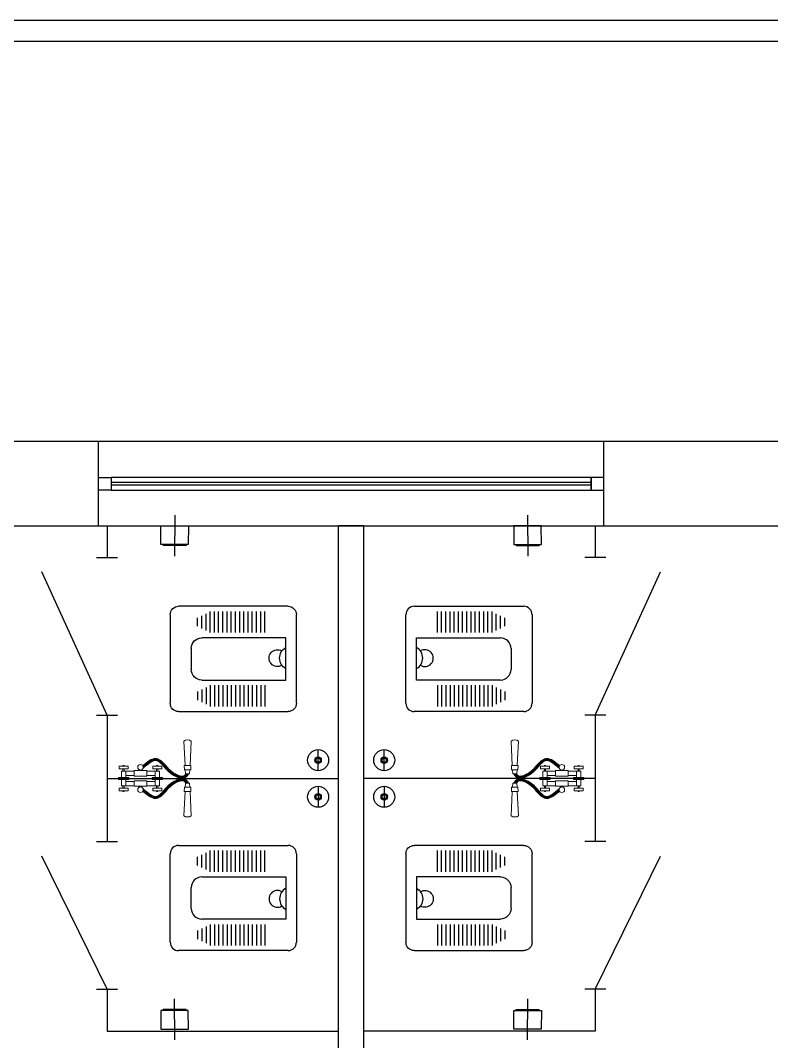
# Model space of a CAD drawing. Header units: inches. Extents: x 2870606 to 3671143, y -733551 to -473558.
# Drawn here: x 2918324 to 2921894, y -667953 to -663104 of the extents above; entities that cross this region are included whole.
import ezdxf

# ---------------------------------------------------------------- set-up
doc = ezdxf.new("R2010")
doc.units = ezdxf.units.IN
doc.header["$MEASUREMENT"] = 0
doc.layers.add('_0', color=7, linetype='Continuous', lineweight=25)
doc.layers.add('A_Windows', color=160, linetype='Continuous')
doc.linetypes.add('FENCELINE1', pattern='A,0.25,-0.1,[133,ltypeshp.shx,S=0.1,R=0,X=-0.1,Y=0],-0.1,1', length=1.45)

# ---------------------------------------------------------------- blocks, each defined once
blk = doc.blocks.new('*U56')
at = {"color": 7, "lineweight": 30}
for points in [[(0, 60), (60, 60), (60, 0), (0, 0)], [(2400, 60), (2340, 60), (2340, 0), (2400, 0)]]:
    blk.add_lwpolyline(points, close=True, dxfattribs=at)
at = {"color": 4, "lineweight": 25}
for points in [[(60, 60), (2340, 60), (2340, 0), (60, 0)], [(60, 35), (2340, 35), (2340, 25), (60, 25)]]:
    blk.add_lwpolyline(points, close=True, dxfattribs=at)
blk = doc.blocks.new('hdyhd')
for p, q in [((732050.4, 105598.5), (732470.4, 105598.5)), ((732010.4, 105038.5), (732010.4, 105558.5)), ((732160.4, 105548.5), (732360.4, 105548.5)), ((732160.4, 105148.5), (732160.4, 105548.5)), ((732360.4, 105548.5), (732360.4, 105148.5)), ((732510.4, 105558.5), (732510.4, 105038.5)), ((732135.4, 105448.7), (732035.4, 105448.7)), ((732135.4, 105428.7), (732035.4, 105428.7)), ((732385.4, 105448.7), (732485.4, 105448.7)), ((732385.4, 105428.7), (732485.4, 105428.7)), ((732135.4, 105408.7), (732035.4, 105408.7)), ((732135.4, 105388.7), (732035.4, 105388.7)), ((732385.4, 105408.7), (732485.4, 105408.7)), ((732385.4, 105388.7), (732485.4, 105388.7)), ((732135.4, 105368.7), (732035.4, 105368.7)), ((732135.4, 105348.7), (732035.4, 105348.7)), ((732385.4, 105368.7), (732485.4, 105368.7)), ((732385.4, 105348.7), (732485.4, 105348.7)), ((732135.4, 105328.7), (732035.4, 105328.7)), ((732135.4, 105308.7), (732035.4, 105308.7)), ((732135.4, 105288.7), (732035.4, 105288.7)), ((732385.4, 105328.7), (732485.4, 105328.7)), ((732385.4, 105308.7), (732485.4, 105308.7)), ((732385.4, 105288.7), (732485.4, 105288.7)), ((732135.4, 105268.7), (732035.4, 105268.7)), ((732135.4, 105248.7), (732035.4, 105248.7)), ((732385.4, 105268.7), (732485.4, 105268.7)), ((732385.4, 105248.7), (732485.4, 105248.7)), ((732135.4, 105228.7), (732035.4, 105228.7)), ((732135.4, 105208.7), (732035.4, 105208.7)), ((732135.4, 105188.7), (732035.4, 105188.7)), ((732385.4, 105228.7), (732485.4, 105228.7)), ((732385.4, 105208.7), (732485.4, 105208.7)), ((732385.4, 105188.7), (732485.4, 105188.7)), ((732125.4, 105168.7), (732045.4, 105168.7)), ((732115.4, 105148.7), (732055.4, 105148.7)), ((732395.4, 105168.7), (732475.4, 105168.7)), ((732405.4, 105148.7), (732465.4, 105148.7)), ((732105.4, 105128.7), (732065.4, 105128.7)), ((732310.4, 105098.5), (732210.4, 105098.5)), ((732415.4, 105128.7), (732455.4, 105128.7)), ((732470.4, 104998.5), (732050.4, 104998.5))]:
    blk.add_line(p, q)
for centre, radius, start, end in [((732050.4, 105558.5), 40, 90, 180), ((732470.4, 105558.5), 40, 0, 90), ((732264.4, 105575.1), 56.7, 208.0725, 331.9275), ((732264.4, 105508.5), 40, 147.9101, 32.09), ((732210.4, 105148.5), 50, 180, 270), ((732310.4, 105148.5), 50, 270, 0), ((732050.4, 105038.5), 40, 180, 270), ((732470.4, 105038.5), 40, 270, 360)]:
    blk.add_arc(centre, radius, start, end)
blk = doc.blocks.new('dfgfdgf')
for p, q in [((3365775.57, -511433.49), (3351175.57, -511433.49)), ((3364675.57, -513433.49), (3362275.57, -513433.49)), ((3362275.57, -513833.49), (3364675.57, -513833.49)), ((3362315.57, -514733.49, 10.18), (3362006.1, -514052.51, 10.18)), ((3364635.57, -514733.49, 10.18), (3364945.04, -514052.51, 10.18)), ((3362315.57, -516033.49, 10.18), (3362006.1, -515402.51, 10.18)), ((3364635.57, -516033.49, 10.18), (3364945.04, -515402.51, 10.18))]:
    blk.add_line(p, q)
at = {"linetype": 'FENCELINE1', "ltscale": 200}
blk.add_line((3365775.57, -511533.49), (3351175.57, -511533.49), dxfattribs=at)
at = {"lineweight": 30}
for p, q in [((3362275.57, -513433.49), (3359675.57, -513433.49)), ((3362275.57, -513833.49), (3362275.57, -513433.49)), ((3365775.57, -513433.49), (3364675.57, -513433.49)), ((3364675.57, -513833.49), (3364675.57, -513433.49)), ((3359675.57, -513833.49), (3362275.57, -513833.49)), ((3362315.57, -513833.49, 10.18), (3362315.57, -513983.49, 10.18)), ((3363415.57, -518033.49, -17.1), (3363415.57, -513833.49, 10.18)), ((3363535.57, -513833.49), (3363415.57, -513833.56, 10.18)), ((3363535.57, -518033.49, -17.1), (3363535.57, -513833.49, 10.18)), ((3364635.57, -513833.49, 10.18), (3364635.57, -513983.49, 10.18)), ((3364675.57, -513833.49), (3365775.57, -513833.49)), ((3362265.57, -513983.49, 10.18), (3362365.57, -513983.49, 10.18)), ((3364685.57, -513983.49, 10.18), (3364585.57, -513983.49, 10.18)), ((3362265.57, -514733.49, 10.18), (3362365.57, -514733.49, 10.18)), ((3362315.57, -514733.49, 10.18), (3362315.57, -515333.49, 10.18)), ((3364685.57, -514733.49, 10.18), (3364585.57, -514733.49, 10.18)), ((3364635.57, -514733.49, 10.18), (3364635.57, -515033.49, 10.18)), ((3362315.57, -515033.49, 10.18), (3363415.57, -515033.49, 10.18)), ((3364635.57, -515033.49, 10.18), (3363535.57, -515033.49, 10.18)), ((3364635.57, -515033.49, 10.18), (3364635.57, -515333.49, 10.18)), ((3362265.57, -515333.49, 10.18), (3362365.57, -515333.49, 10.18)), ((3364685.57, -515333.49, 10.18), (3364585.57, -515333.49, 10.18)), ((3362265.57, -516033.49, 10.18), (3362365.57, -516033.49, 10.18)), ((3362315.57, -516033.49, 10.18), (3362315.57, -516233.49, 10.18)), ((3364685.57, -516033.49, 10.18), (3364585.57, -516033.49, 10.18)), ((3364635.57, -516033.49, 10.18), (3364635.57, -516233.49, 10.18)), ((3362315.57, -516233.49, 10.18), (3363415.57, -516233.49, 10.18)), ((3364635.57, -516233.49, 10.18), (3363535.57, -516233.49, 10.18))]:
    blk.add_line(p, q, dxfattribs=at)
at = {"color": 153, "linetype": 'ByBlock', "lineweight": 5}
for p, q in [((3362680.2, -514855.5, 10.18), (3362686.09, -514971.63, 10.18)), ((3362715.84, -514855.5, 10.18), (3362709.95, -514971.63, 10.18)), ((3364235.31, -514855.5, 10.18), (3364241.2, -514971.63, 10.18)), ((3364270.94, -514855.5, 10.18), (3364265.05, -514971.63, 10.18)), ((3362485.91, -514974.13, 10.18), (3362547.44, -514938.61, 10.18)), ((3362486.82, -514976.36, 10.18), (3362551.27, -514939.15, 10.18)), ((3362490.15, -514968.93, 10.18), (3362542.78, -514938.55, 10.18)), ((3362499.62, -514960.72, 10.18), (3362536.18, -514939.61, 10.18)), ((3362507.83, -514954.21, 10.18), (3362513.02, -514963.2, 10.18)), ((3362515.7, -514948.78, 10.18), (3362520.85, -514957.71, 10.18)), ((3362524, -514944.12, 10.18), (3362529.1, -514952.96, 10.18)), ((3362532.93, -514940.53, 10.18), (3362538.08, -514949.45, 10.18)), ((3362538.26, -514949.41, 10.18), (3362554.62, -514939.96, 10.18)), ((3362542.78, -514938.55, 10.18), (3362548.5, -514948.46, 10.18)), ((3362544.85, -514948.35, 10.18), (3362557.63, -514940.97, 10.18)), ((3362549.27, -514948.55, 10.18), (3362560.4, -514942.12, 10.18)), ((3362552.73, -514949.3, 10.18), (3362562.98, -514943.38, 10.18)), ((3362554.6, -514939.96, 10.18), (3362563.04, -514954.58, 10.18)), ((3362555.67, -514950.35, 10.18), (3362565.41, -514944.73, 10.18)), ((3362558.28, -514951.6, 10.18), (3362567.7, -514946.16, 10.18)), ((3362560.66, -514952.97, 10.18), (3362569.89, -514947.64, 10.18)), ((3362562.86, -514954.45, 10.18), (3362571.98, -514949.19, 10.18)), ((3362564.93, -514956.01, 10.18), (3362573.98, -514950.78, 10.18)), ((3362566.9, -514957.62, 10.18), (3362575.91, -514952.42, 10.18)), ((3362568.79, -514959.28, 10.18), (3362577.77, -514954.09, 10.18)), ((3362570.13, -514947.82, 10.18), (3362589.97, -514982.18, 10.18)), ((3362570.61, -514960.98, 10.18), (3362579.57, -514955.8, 10.18)), ((3364381.01, -514947.82, 10.18), (3364361.17, -514982.18, 10.18)), ((3364380.54, -514960.98, 10.18), (3364371.57, -514955.8, 10.18)), ((3364382.36, -514959.28, 10.18), (3364373.37, -514954.09, 10.18)), ((3364384.25, -514957.62, 10.18), (3364375.23, -514952.42, 10.18)), ((3364386.22, -514956.01, 10.18), (3364377.16, -514950.78, 10.18)), ((3364388.29, -514954.45, 10.18), (3364379.17, -514949.19, 10.18)), ((3364390.49, -514952.97, 10.18), (3364381.26, -514947.64, 10.18)), ((3364392.86, -514951.6, 10.18), (3364383.44, -514946.16, 10.18)), ((3364395.47, -514950.35, 10.18), (3364385.74, -514944.73, 10.18)), ((3364396.55, -514939.96, 10.18), (3364388.11, -514954.58, 10.18)), ((3364398.41, -514949.3, 10.18), (3364388.16, -514943.38, 10.18)), ((3364401.88, -514948.55, 10.18), (3364390.74, -514942.12, 10.18)), ((3364406.3, -514948.35, 10.18), (3364393.51, -514940.97, 10.18)), ((3364412.89, -514949.41, 10.18), (3364396.53, -514939.96, 10.18)), ((3364464.33, -514976.36, 10.18), (3364399.87, -514939.15, 10.18)), ((3364408.36, -514938.55, 10.18), (3364402.64, -514948.46, 10.18)), ((3364465.23, -514974.13, 10.18), (3364403.71, -514938.61, 10.18)), ((3364461, -514968.93, 10.18), (3364408.37, -514938.55, 10.18)), ((3364418.22, -514940.53, 10.18), (3364413.06, -514949.45, 10.18)), ((3364451.53, -514960.72, 10.18), (3364414.97, -514939.61, 10.18)), ((3364427.14, -514944.12, 10.18), (3364422.04, -514952.96, 10.18)), ((3364435.45, -514948.78, 10.18), (3364430.3, -514957.71, 10.18)), ((3364443.31, -514954.21, 10.18), (3364438.12, -514963.2, 10.18)), ((3362372.29, -514988.3, 10.18), (3362372.29, -514974.3, 10.18)), ((3362416.29, -514974.3, 10.18), (3362372.29, -514974.3, 10.18)), ((3362416.29, -514988.3, 10.18), (3362372.29, -514988.3, 10.18)), ((3362384.29, -515028.49, 10.18), (3362384.29, -514998.49, 10.18)), ((3362404.29, -514998.49, 10.18), (3362384.29, -514998.49, 10.18)), ((3362391.29, -514974.3, 10.18), (3362391.29, -514971.35, 10.18)), ((3362391.29, -514971.35, 10.18), (3362397.29, -514971.35, 10.18)), ((3362391.29, -514998.49, 10.18), (3362391.29, -514988.3, 10.18)), ((3362397.29, -514974.3, 10.18), (3362397.29, -514971.35, 10.18)), ((3362397.29, -514998.49, 10.18), (3362397.29, -514988.3, 10.18)), ((3362404.29, -515028.49, 10.18), (3362404.29, -514998.49, 10.18)), ((3362404.29, -514999.28, 10.18), (3362444.29, -514999.28, 10.18)), ((3362416.29, -514988.3, 10.18), (3362416.29, -514974.3, 10.18)), ((3362444.29, -515022.5, 10.18), (3362444.29, -514996.28, 10.18)), ((3362444.29, -514996.28, 10.18), (3362504.29, -514996.28, 10.18)), ((3362467.29, -514996.28, 10.18), (3362467.29, -514991.2, 10.18)), ((3362481.29, -514996.28, 10.18), (3362481.29, -514991.2, 10.18)), ((3362485.66, -514972.97, 10.18), (3362490.79, -514981.84, 10.18)), ((3362486.54, -514984.77, 10.18), (3362489.3, -514983.17, 10.18)), ((3362487.3, -514981.58, 10.18), (3362498.29, -514975.23, 10.18)), ((3362487.31, -514978.82, 10.18), (3362509.02, -514966.29, 10.18)), ((3362492.92, -514966.48, 10.18), (3362498.08, -514975.42, 10.18)), ((3362500.28, -514960.17, 10.18), (3362505.46, -514969.16, 10.18)), ((3362504.29, -515022.5, 10.18), (3362504.29, -514996.28, 10.18)), ((3362504.29, -514999.28, 10.18), (3362544.29, -514999.28, 10.18)), ((3362532.29, -514988.3, 10.18), (3362532.29, -514974.3, 10.18)), ((3362532.29, -514974.3, 10.18), (3362576.29, -514974.3, 10.18)), ((3362532.29, -514988.3, 10.18), (3362576.29, -514988.3, 10.18)), ((3362544.29, -515028.49, 10.18), (3362544.29, -514998.49, 10.18)), ((3362544.29, -514998.49, 10.18), (3362564.29, -514998.49, 10.18)), ((3362551.29, -514974.3, 10.18), (3362551.29, -514971.35, 10.18)), ((3362557.29, -514971.35, 10.18), (3362551.29, -514971.35, 10.18)), ((3362551.29, -514998.49, 10.18), (3362551.29, -514988.3, 10.18)), ((3362557.29, -514974.3, 10.18), (3362557.29, -514971.35, 10.18)), ((3362557.29, -514998.49, 10.18), (3362557.29, -514988.3, 10.18)), ((3362564.29, -515028.49, 10.18), (3362564.29, -514998.49, 10.18)), ((3362572.37, -514962.71, 10.18), (3362581.32, -514957.54, 10.18)), ((3362574.1, -514964.46, 10.18), (3362583.01, -514959.32, 10.18)), ((3362575.79, -514966.23, 10.18), (3362584.67, -514961.1, 10.18)), ((3362576.29, -514988.3, 10.18), (3362576.29, -514974.3, 10.18)), ((3362577.45, -514968.03, 10.18), (3362586.32, -514962.9, 10.18)), ((3362579.09, -514969.83, 10.18), (3362587.95, -514964.71, 10.18)), ((3362580.71, -514971.64, 10.18), (3362589.57, -514966.53, 10.18)), ((3362582.32, -514973.46, 10.18), (3362591.18, -514968.34, 10.18)), ((3362583.93, -514975.28, 10.18), (3362592.79, -514970.17, 10.18)), ((3362585.52, -514977.11, 10.18), (3362594.39, -514971.99, 10.18)), ((3362587.12, -514978.94, 10.18), (3362596, -514973.81, 10.18)), ((3362588.72, -514980.76, 10.18), (3362597.61, -514975.63, 10.18)), ((3362590.33, -514982.59, 10.18), (3362599.22, -514977.45, 10.18)), ((3362591.94, -514984.4, 10.18), (3362600.85, -514979.26, 10.18)), ((3362593.57, -514986.21, 10.18), (3362602.49, -514981.07, 10.18)), ((3362595.21, -514988.02, 10.18), (3362604.14, -514982.86, 10.18)), ((3362596.41, -514974.28, 10.18), (3362615.54, -515007.42, 10.18)), ((3362596.86, -514989.81, 10.18), (3362605.81, -514984.65, 10.18)), ((3362598.54, -514991.59, 10.18), (3362607.5, -514986.42, 10.18)), ((3362600.24, -514993.36, 10.18), (3362609.22, -514988.18, 10.18)), ((3362601.96, -514995.12, 10.18), (3362610.97, -514989.92, 10.18)), ((3362603.7, -514996.86, 10.18), (3362612.74, -514991.64, 10.18)), ((3362605.48, -514998.58, 10.18), (3362614.55, -514993.35, 10.18)), ((3362607.29, -515000.29, 10.18), (3362616.4, -514995.03, 10.18)), ((3362609.14, -515001.97, 10.18), (3362618.28, -514996.69, 10.18)), ((3362611.02, -515003.64, 10.18), (3362620.22, -514998.33, 10.18)), ((3362612.94, -515005.28, 10.18), (3362622.19, -514999.93, 10.18)), ((3362614.9, -515006.9, 10.18), (3362624.22, -515001.51, 10.18)), ((3362616.89, -515008.49, 10.18), (3362626.29, -515003.07, 10.18)), ((3362618.93, -515010.07, 10.18), (3362628.41, -515004.59, 10.18)), ((3362622.24, -514999.97, 10.18), (3362633.81, -515020.01, 10.18)), ((3362682.09, -514971.63, 10.18), (3362683.1, -514991.63, 10.18)), ((3362682.09, -514971.63, 10.18), (3362713.95, -514971.63, 10.18)), ((3362683.1, -514991.63, 10.18), (3362712.94, -514991.63, 10.18)), ((3362687.11, -514991.63, 10.18), (3362688.12, -515011.63, 10.18)), ((3362708.94, -514991.63, 10.18), (3362707.92, -515011.63, 10.18)), ((3362713.95, -514971.63, 10.18), (3362712.94, -514991.63, 10.18)), ((3364237.19, -514971.63, 10.18), (3364238.2, -514991.63, 10.18)), ((3364269.06, -514971.63, 10.18), (3364237.19, -514971.63, 10.18)), ((3364268.04, -514991.63, 10.18), (3364238.2, -514991.63, 10.18)), ((3364242.21, -514991.63, 10.18), (3364243.22, -515011.63, 10.18)), ((3364264.04, -514991.63, 10.18), (3364263.03, -515011.63, 10.18)), ((3364269.06, -514971.63, 10.18), (3364268.04, -514991.63, 10.18)), ((3364328.91, -514999.97, 10.18), (3364317.33, -515020.01, 10.18)), ((3364332.22, -515010.07, 10.18), (3364322.73, -515004.59, 10.18)), ((3364334.25, -515008.49, 10.18), (3364324.85, -515003.07, 10.18)), ((3364336.25, -515006.9, 10.18), (3364326.92, -515001.51, 10.18)), ((3364338.21, -515005.28, 10.18), (3364328.95, -514999.93, 10.18)), ((3364340.13, -515003.64, 10.18), (3364330.93, -514998.33, 10.18)), ((3364342.01, -515001.97, 10.18), (3364332.86, -514996.69, 10.18)), ((3364343.85, -515000.29, 10.18), (3364334.75, -514995.03, 10.18)), ((3364354.74, -514974.28, 10.18), (3364335.6, -515007.42, 10.18)), ((3364345.66, -514998.58, 10.18), (3364336.59, -514993.35, 10.18)), ((3364347.44, -514996.86, 10.18), (3364338.4, -514991.64, 10.18)), ((3364349.19, -514995.12, 10.18), (3364340.18, -514989.92, 10.18)), ((3364350.91, -514993.36, 10.18), (3364341.92, -514988.18, 10.18)), ((3364352.6, -514991.59, 10.18), (3364343.64, -514986.42, 10.18)), ((3364354.28, -514989.81, 10.18), (3364345.33, -514984.65, 10.18)), ((3364355.94, -514988.02, 10.18), (3364347, -514982.86, 10.18)), ((3364357.58, -514986.21, 10.18), (3364348.66, -514981.07, 10.18)), ((3364359.2, -514984.4, 10.18), (3364350.3, -514979.26, 10.18)), ((3364360.82, -514982.59, 10.18), (3364351.92, -514977.45, 10.18)), ((3364362.42, -514980.76, 10.18), (3364353.54, -514975.63, 10.18)), ((3364364.02, -514978.94, 10.18), (3364355.15, -514973.81, 10.18)), ((3364365.62, -514977.11, 10.18), (3364356.75, -514971.99, 10.18)), ((3364367.22, -514975.28, 10.18), (3364358.36, -514970.17, 10.18)), ((3364368.82, -514973.46, 10.18), (3364359.96, -514968.34, 10.18)), ((3364370.43, -514971.64, 10.18), (3364361.57, -514966.53, 10.18)), ((3364372.06, -514969.83, 10.18), (3364363.19, -514964.71, 10.18)), ((3364373.7, -514968.03, 10.18), (3364364.82, -514962.9, 10.18)), ((3364375.36, -514966.23, 10.18), (3364366.47, -514961.1, 10.18)), ((3364377.05, -514964.46, 10.18), (3364368.14, -514959.32, 10.18)), ((3364378.77, -514962.71, 10.18), (3364369.83, -514957.54, 10.18)), ((3364374.85, -514988.3, 10.18), (3364374.85, -514974.3, 10.18)), ((3364418.85, -514974.3, 10.18), (3364374.85, -514974.3, 10.18)), ((3364418.85, -514988.3, 10.18), (3364374.85, -514988.3, 10.18)), ((3364386.85, -515028.49, 10.18), (3364386.85, -514998.49, 10.18)), ((3364406.85, -514998.49, 10.18), (3364386.85, -514998.49, 10.18)), ((3364393.85, -514974.3, 10.18), (3364393.85, -514971.35, 10.18)), ((3364393.85, -514971.35, 10.18), (3364399.85, -514971.35, 10.18)), ((3364393.85, -514998.49, 10.18), (3364393.85, -514988.3, 10.18)), ((3364399.85, -514974.3, 10.18), (3364399.85, -514971.35, 10.18)), ((3364399.85, -514998.49, 10.18), (3364399.85, -514988.3, 10.18)), ((3364406.85, -515028.49, 10.18), (3364406.85, -514998.49, 10.18)), ((3364446.85, -514999.28, 10.18), (3364406.85, -514999.28, 10.18)), ((3364418.85, -514988.3, 10.18), (3364418.85, -514974.3, 10.18)), ((3364463.83, -514978.82, 10.18), (3364442.12, -514966.29, 10.18)), ((3364450.87, -514960.17, 10.18), (3364445.68, -514969.16, 10.18)), ((3364446.85, -515022.5, 10.18), (3364446.85, -514996.28, 10.18)), ((3364506.85, -514996.28, 10.18), (3364446.85, -514996.28, 10.18)), ((3364463.84, -514981.58, 10.18), (3364452.85, -514975.23, 10.18)), ((3364458.23, -514966.48, 10.18), (3364453.07, -514975.42, 10.18)), ((3364465.48, -514972.97, 10.18), (3364460.35, -514981.84, 10.18)), ((3364464.61, -514984.77, 10.18), (3364461.84, -514983.17, 10.18)), ((3364469.85, -514996.28, 10.18), (3364469.85, -514991.2, 10.18)), ((3364483.85, -514996.28, 10.18), (3364483.85, -514991.2, 10.18)), ((3364506.85, -515022.5, 10.18), (3364506.85, -514996.28, 10.18)), ((3364546.85, -514999.28, 10.18), (3364506.85, -514999.28, 10.18)), ((3364534.85, -514988.3, 10.18), (3364534.85, -514974.3, 10.18)), ((3364534.85, -514974.3, 10.18), (3364578.85, -514974.3, 10.18)), ((3364534.85, -514988.3, 10.18), (3364578.85, -514988.3, 10.18)), ((3364546.85, -515028.49, 10.18), (3364546.85, -514998.49, 10.18)), ((3364546.85, -514998.49, 10.18), (3364566.85, -514998.49, 10.18)), ((3364553.85, -514974.3, 10.18), (3364553.85, -514971.35, 10.18)), ((3364559.85, -514971.35, 10.18), (3364553.85, -514971.35, 10.18)), ((3364553.85, -514998.49, 10.18), (3364553.85, -514988.3, 10.18)), ((3364559.85, -514974.3, 10.18), (3364559.85, -514971.35, 10.18)), ((3364559.85, -514998.49, 10.18), (3364559.85, -514988.3, 10.18)), ((3364566.85, -515028.49, 10.18), (3364566.85, -514998.49, 10.18)), ((3364578.85, -514988.3, 10.18), (3364578.85, -514974.3, 10.18)), ((3362369.29, -515033.49, 10.18), (3362369.29, -515028.49, 10.18)), ((3362419.29, -515028.49, 10.18), (3362369.29, -515028.49, 10.18)), ((3362369.29, -515033.49, 10.18), (3362419.29, -515033.49, 10.18)), ((3362369.29, -515033.49, 10.18), (3362369.29, -515038.49, 10.18)), ((3362369.29, -515033.49, 10.18), (3362419.29, -515033.49, 10.18)), ((3362419.29, -515038.49, 10.18), (3362369.29, -515038.49, 10.18)), ((3362384.29, -515038.49, 10.18), (3362384.29, -515068.49, 10.18)), ((3362404.29, -515019.5, 10.18), (3362444.29, -515019.5, 10.18)), ((3362404.29, -515038.49, 10.18), (3362404.29, -515068.49, 10.18)), ((3362404.29, -515047.49, 10.18), (3362444.29, -515047.49, 10.18)), ((3362419.29, -515033.49, 10.18), (3362419.29, -515028.49, 10.18)), ((3362419.29, -515033.49, 10.18), (3362419.29, -515038.49, 10.18)), ((3362444.29, -515022.5, 10.18), (3362504.29, -515022.5, 10.18)), ((3362444.29, -515044.49, 10.18), (3362444.29, -515070.7, 10.18)), ((3362444.29, -515044.49, 10.18), (3362504.29, -515044.49, 10.18)), ((3362504.29, -515019.5, 10.18), (3362544.29, -515019.5, 10.18)), ((3362504.29, -515044.49, 10.18), (3362504.29, -515070.7, 10.18)), ((3362504.29, -515047.49, 10.18), (3362544.29, -515047.49, 10.18)), ((3362529.29, -515033.49, 10.18), (3362529.29, -515028.49, 10.18)), ((3362529.29, -515028.49, 10.18), (3362579.29, -515028.49, 10.18)), ((3362529.29, -515033.49, 10.18), (3362579.29, -515033.49, 10.18)), ((3362529.29, -515033.49, 10.18), (3362529.29, -515038.49, 10.18)), ((3362529.29, -515033.49, 10.18), (3362579.29, -515033.49, 10.18)), ((3362529.29, -515038.49, 10.18), (3362579.29, -515038.49, 10.18)), ((3362544.29, -515038.49, 10.18), (3362544.29, -515068.49, 10.18)), ((3362564.29, -515038.49, 10.18), (3362564.29, -515068.49, 10.18)), ((3362579.29, -515033.49, 10.18), (3362579.29, -515028.49, 10.18)), ((3362579.29, -515033.49, 10.18), (3362579.29, -515038.49, 10.18)), ((3362621, -515011.62, 10.18), (3362630.59, -515006.09, 10.18)), ((3362622.24, -515067.02, 10.18), (3362633.81, -515046.97, 10.18)), ((3362623.12, -515013.15, 10.18), (3362632.81, -515007.55, 10.18)), ((3362623.12, -515053.84, 10.18), (3362632.81, -515059.43, 10.18)), ((3362625.28, -515014.65, 10.18), (3362635.08, -515008.99, 10.18)), ((3362625.28, -515052.34, 10.18), (3362635.08, -515058, 10.18)), ((3362627.49, -515016.12, 10.18), (3362637.41, -515010.39, 10.18)), ((3362627.49, -515050.86, 10.18), (3362637.41, -515056.59, 10.18)), ((3362629.75, -515017.57, 10.18), (3362639.81, -515011.76, 10.18)), ((3362629.75, -515049.42, 10.18), (3362639.81, -515055.22, 10.18)), ((3362632.06, -515018.98, 10.18), (3362642.26, -515013.09, 10.18)), ((3362632.06, -515048, 10.18), (3362642.26, -515053.89, 10.18)), ((3362634.43, -515020.37, 10.18), (3362644.79, -515014.39, 10.18)), ((3362634.43, -515046.62, 10.18), (3362644.79, -515052.6, 10.18)), ((3362636.85, -515021.72, 10.18), (3362647.39, -515015.63, 10.18)), ((3362636.85, -515045.27, 10.18), (3362647.39, -515051.35, 10.18)), ((3362639.35, -515023.03, 10.18), (3362650.08, -515016.83, 10.18)), ((3362639.35, -515043.96, 10.18), (3362650.08, -515050.16, 10.18)), ((3362640.16, -515011.96, 10.18), (3362649.08, -515027.41, 10.18)), ((3362640.16, -515055.03, 10.18), (3362649.08, -515039.58, 10.18)), ((3362641.91, -515024.3, 10.18), (3362652.87, -515017.97, 10.18)), ((3362641.91, -515042.69, 10.18), (3362652.87, -515049.02, 10.18)), ((3362644.55, -515025.52, 10.18), (3362655.78, -515019.04, 10.18)), ((3362644.55, -515041.47, 10.18), (3362655.78, -515047.95, 10.18)), ((3362647.29, -515026.69, 10.18), (3362658.84, -515020.02, 10.18)), ((3362647.29, -515040.3, 10.18), (3362658.84, -515046.96, 10.18)), ((3362650.12, -515027.8, 10.18), (3362662.08, -515020.9, 10.18)), ((3362650.12, -515039.18, 10.18), (3362662.08, -515046.09, 10.18)), ((3362653.08, -515028.84, 10.18), (3362665.59, -515021.62, 10.18)), ((3362653.08, -515038.14, 10.18), (3362665.59, -515045.36, 10.18)), ((3362655.11, -515018.8, 10.18), (3362662.3, -515031.26, 10.18)), ((3362655.11, -515048.19, 10.18), (3362662.3, -515035.73, 10.18)), ((3362656.18, -515029.8, 10.18), (3362669.51, -515022.11, 10.18)), ((3362656.18, -515037.18, 10.18), (3362669.51, -515044.88, 10.18)), ((3362659.46, -515030.66, 10.18), (3362674.26, -515022.12, 10.18)), ((3362659.46, -515036.33, 10.18), (3362674.26, -515044.87, 10.18)), ((3362662.97, -515031.38, 10.18), (3362697.19, -515011.63, 10.18)), ((3362662.97, -515035.6, 10.18), (3362697.19, -515055.36, 10.18)), ((3362666.8, -515031.92, 10.18), (3362701.95, -515011.63, 10.18)), ((3362666.8, -515035.06, 10.18), (3362701.95, -515055.36, 10.18)), ((3362667.93, -515021.96, 10.18), (3362673.82, -515032.16, 10.18)), ((3362667.93, -515045.03, 10.18), (3362673.82, -515034.83, 10.18)), ((3362671.09, -515032.19, 10.18), (3362702.18, -515014.25, 10.18)), ((3362671.09, -515034.79, 10.18), (3362702.18, -515052.74, 10.18)), ((3362676.24, -515031.97, 10.18), (3362698.72, -515018.99, 10.18)), ((3362676.24, -515035.02, 10.18), (3362698.72, -515047.99, 10.18)), ((3362678.62, -515021.43, 10.18), (3362683.75, -515030.31, 10.18)), ((3362678.62, -515045.56, 10.18), (3362683.75, -515036.67, 10.18)), ((3362684.06, -515030.21, 10.18), (3362693.15, -515024.96, 10.18)), ((3362684.06, -515036.78, 10.18), (3362693.15, -515042.03, 10.18)), ((3362686.94, -515016.78, 10.18), (3362692.14, -515025.78, 10.18)), ((3362686.94, -515050.2, 10.18), (3362692.14, -515041.2, 10.18)), ((3362688.12, -515011.63, 10.18), (3362707.92, -515011.63, 10.18)), ((3362690.94, -515012.48, 10.18), (3362692.42, -515011.63, 10.18)), ((3362694.96, -515011.63, 10.18), (3362699, -515018.63, 10.18)), ((3362694.96, -515055.36, 10.18), (3362699, -515048.36, 10.18)), ((3364263.03, -515011.63, 10.18), (3364243.22, -515011.63, 10.18)), ((3364280.05, -515032.19, 10.18), (3364248.97, -515014.25, 10.18)), ((3364280.05, -515034.79, 10.18), (3364248.97, -515052.74, 10.18)), ((3364284.35, -515031.92, 10.18), (3364249.19, -515011.63, 10.18)), ((3364284.35, -515035.06, 10.18), (3364249.19, -515055.36, 10.18)), ((3364256.18, -515011.63, 10.18), (3364252.14, -515018.63, 10.18)), ((3364256.18, -515055.36, 10.18), (3364252.14, -515048.36, 10.18)), ((3364274.9, -515031.97, 10.18), (3364252.43, -515018.99, 10.18)), ((3364274.9, -515035.02, 10.18), (3364252.43, -515047.99, 10.18)), ((3364288.17, -515031.38, 10.18), (3364253.96, -515011.63, 10.18)), ((3364288.17, -515035.6, 10.18), (3364253.96, -515055.36, 10.18)), ((3364267.08, -515030.21, 10.18), (3364257.99, -515024.96, 10.18)), ((3364267.08, -515036.78, 10.18), (3364257.99, -515042.03, 10.18)), ((3364260.2, -515012.48, 10.18), (3364258.72, -515011.63, 10.18)), ((3364264.21, -515016.78, 10.18), (3364259.01, -515025.78, 10.18)), ((3364264.21, -515050.2, 10.18), (3364259.01, -515041.2, 10.18)), ((3364272.52, -515021.43, 10.18), (3364267.39, -515030.31, 10.18)), ((3364272.52, -515045.56, 10.18), (3364267.39, -515036.67, 10.18)), ((3364291.68, -515030.66, 10.18), (3364276.89, -515022.12, 10.18)), ((3364291.68, -515036.33, 10.18), (3364276.89, -515044.87, 10.18)), ((3364283.21, -515021.96, 10.18), (3364277.33, -515032.16, 10.18)), ((3364283.21, -515045.03, 10.18), (3364277.33, -515034.83, 10.18)), ((3364294.96, -515029.8, 10.18), (3364281.63, -515022.11, 10.18)), ((3364294.96, -515037.18, 10.18), (3364281.63, -515044.88, 10.18)), ((3364298.06, -515028.84, 10.18), (3364285.56, -515021.62, 10.18)), ((3364298.06, -515038.14, 10.18), (3364285.56, -515045.36, 10.18)), ((3364296.04, -515018.8, 10.18), (3364288.84, -515031.26, 10.18)), ((3364296.04, -515048.19, 10.18), (3364288.84, -515035.73, 10.18)), ((3364301.02, -515027.8, 10.18), (3364289.06, -515020.9, 10.18)), ((3364301.02, -515039.18, 10.18), (3364289.06, -515046.09, 10.18)), ((3364303.86, -515026.69, 10.18), (3364292.31, -515020.02, 10.18)), ((3364303.86, -515040.3, 10.18), (3364292.31, -515046.96, 10.18)), ((3364306.59, -515025.52, 10.18), (3364295.36, -515019.04, 10.18)), ((3364306.59, -515041.47, 10.18), (3364295.36, -515047.95, 10.18)), ((3364309.24, -515024.3, 10.18), (3364298.27, -515017.97, 10.18)), ((3364309.24, -515042.69, 10.18), (3364298.27, -515049.02, 10.18)), ((3364311.8, -515023.03, 10.18), (3364301.06, -515016.83, 10.18)), ((3364311.8, -515043.96, 10.18), (3364301.06, -515050.16, 10.18)), ((3364310.98, -515011.96, 10.18), (3364302.07, -515027.41, 10.18)), ((3364310.98, -515055.03, 10.18), (3364302.07, -515039.58, 10.18)), ((3364314.29, -515021.72, 10.18), (3364303.75, -515015.63, 10.18)), ((3364314.29, -515045.27, 10.18), (3364303.75, -515051.35, 10.18)), ((3364316.72, -515020.37, 10.18), (3364306.36, -515014.39, 10.18)), ((3364316.72, -515046.62, 10.18), (3364306.36, -515052.6, 10.18)), ((3364319.08, -515018.98, 10.18), (3364308.88, -515013.09, 10.18)), ((3364319.08, -515048, 10.18), (3364308.88, -515053.89, 10.18)), ((3364321.39, -515017.57, 10.18), (3364311.34, -515011.76, 10.18)), ((3364321.39, -515049.42, 10.18), (3364311.34, -515055.22, 10.18)), ((3364323.65, -515016.12, 10.18), (3364313.73, -515010.39, 10.18)), ((3364323.65, -515050.86, 10.18), (3364313.73, -515056.59, 10.18)), ((3364325.86, -515014.65, 10.18), (3364316.06, -515008.99, 10.18)), ((3364325.86, -515052.34, 10.18), (3364316.06, -515058, 10.18)), ((3364328.91, -515067.02, 10.18), (3364317.33, -515046.97, 10.18)), ((3364328.02, -515013.15, 10.18), (3364318.34, -515007.55, 10.18)), ((3364328.02, -515053.84, 10.18), (3364318.34, -515059.43, 10.18)), ((3364330.14, -515011.62, 10.18), (3364320.56, -515006.09, 10.18)), ((3364371.85, -515033.49, 10.18), (3364371.85, -515028.49, 10.18)), ((3364421.85, -515028.49, 10.18), (3364371.85, -515028.49, 10.18)), ((3364421.85, -515033.49, 10.18), (3364371.85, -515033.49, 10.18)), ((3364371.85, -515033.49, 10.18), (3364371.85, -515038.49, 10.18)), ((3364421.85, -515033.49, 10.18), (3364371.85, -515033.49, 10.18)), ((3364421.85, -515038.49, 10.18), (3364371.85, -515038.49, 10.18)), ((3364386.85, -515038.49, 10.18), (3364386.85, -515068.49, 10.18)), ((3364446.85, -515019.5, 10.18), (3364406.85, -515019.5, 10.18)), ((3364406.85, -515038.49, 10.18), (3364406.85, -515068.49, 10.18)), ((3364446.85, -515047.49, 10.18), (3364406.85, -515047.49, 10.18)), ((3364421.85, -515033.49, 10.18), (3364421.85, -515028.49, 10.18)), ((3364421.85, -515033.49, 10.18), (3364421.85, -515038.49, 10.18)), ((3364506.85, -515022.5, 10.18), (3364446.85, -515022.5, 10.18)), ((3364446.85, -515044.49, 10.18), (3364446.85, -515070.7, 10.18)), ((3364506.85, -515044.49, 10.18), (3364446.85, -515044.49, 10.18)), ((3364546.85, -515019.5, 10.18), (3364506.85, -515019.5, 10.18)), ((3364506.85, -515044.49, 10.18), (3364506.85, -515070.7, 10.18)), ((3364546.85, -515047.49, 10.18), (3364506.85, -515047.49, 10.18)), ((3364531.85, -515033.49, 10.18), (3364531.85, -515028.49, 10.18)), ((3364531.85, -515028.49, 10.18), (3364581.85, -515028.49, 10.18)), ((3364581.85, -515033.49, 10.18), (3364531.85, -515033.49, 10.18)), ((3364531.85, -515033.49, 10.18), (3364531.85, -515038.49, 10.18)), ((3364581.85, -515033.49, 10.18), (3364531.85, -515033.49, 10.18)), ((3364531.85, -515038.49, 10.18), (3364581.85, -515038.49, 10.18)), ((3364546.85, -515038.49, 10.18), (3364546.85, -515068.49, 10.18)), ((3364566.85, -515038.49, 10.18), (3364566.85, -515068.49, 10.18)), ((3364581.85, -515033.49, 10.18), (3364581.85, -515028.49, 10.18)), ((3364581.85, -515033.49, 10.18), (3364581.85, -515038.49, 10.18)), ((3362372.29, -515078.68, 10.18), (3362372.29, -515092.68, 10.18)), ((3362416.29, -515078.68, 10.18), (3362372.29, -515078.68, 10.18)), ((3362416.29, -515092.68, 10.18), (3362372.29, -515092.68, 10.18)), ((3362404.29, -515068.49, 10.18), (3362384.29, -515068.49, 10.18)), ((3362391.29, -515068.49, 10.18), (3362391.29, -515078.68, 10.18)), ((3362391.29, -515092.68, 10.18), (3362391.29, -515095.64, 10.18)), ((3362391.29, -515095.64, 10.18), (3362397.29, -515095.64, 10.18)), ((3362397.29, -515068.49, 10.18), (3362397.29, -515078.68, 10.18)), ((3362397.29, -515092.68, 10.18), (3362397.29, -515095.64, 10.18)), ((3362404.29, -515067.7, 10.18), (3362444.29, -515067.7, 10.18)), ((3362416.29, -515078.68, 10.18), (3362416.29, -515092.68, 10.18)), ((3362444.29, -515070.7, 10.18), (3362504.29, -515070.7, 10.18)), ((3362467.29, -515070.7, 10.18), (3362467.29, -515075.78, 10.18)), ((3362481.29, -515070.7, 10.18), (3362481.29, -515075.78, 10.18)), ((3362485.66, -515094.02, 10.18), (3362490.79, -515085.14, 10.18)), ((3362485.91, -515092.86, 10.18), (3362547.44, -515128.38, 10.18)), ((3362486.54, -515082.22, 10.18), (3362489.3, -515083.81, 10.18)), ((3362486.82, -515090.63, 10.18), (3362551.27, -515127.84, 10.18)), ((3362487.3, -515085.41, 10.18), (3362498.29, -515091.76, 10.18)), ((3362487.31, -515088.17, 10.18), (3362509.02, -515100.7, 10.18)), ((3362490.15, -515098.05, 10.18), (3362542.78, -515128.44, 10.18)), ((3362492.92, -515100.51, 10.18), (3362498.08, -515091.57, 10.18)), ((3362500.28, -515106.81, 10.18), (3362505.46, -515097.83, 10.18)), ((3362504.29, -515067.7, 10.18), (3362544.29, -515067.7, 10.18)), ((3362532.29, -515078.68, 10.18), (3362532.29, -515092.68, 10.18)), ((3362532.29, -515078.68, 10.18), (3362576.29, -515078.68, 10.18)), ((3362532.29, -515092.68, 10.18), (3362576.29, -515092.68, 10.18)), ((3362544.29, -515068.49, 10.18), (3362564.29, -515068.49, 10.18)), ((3362551.29, -515068.49, 10.18), (3362551.29, -515078.68, 10.18)), ((3362551.29, -515092.68, 10.18), (3362551.29, -515095.64, 10.18)), ((3362557.29, -515095.64, 10.18), (3362551.29, -515095.64, 10.18)), ((3362557.29, -515068.49, 10.18), (3362557.29, -515078.68, 10.18)), ((3362557.29, -515092.68, 10.18), (3362557.29, -515095.64, 10.18)), ((3362570.13, -515119.16, 10.18), (3362589.97, -515084.8, 10.18)), ((3362574.1, -515102.53, 10.18), (3362583.01, -515107.67, 10.18)), ((3362575.79, -515100.75, 10.18), (3362584.67, -515105.88, 10.18)), ((3362576.29, -515078.68, 10.18), (3362576.29, -515092.68, 10.18)), ((3362577.45, -515098.96, 10.18), (3362586.32, -515104.08, 10.18)), ((3362579.09, -515097.16, 10.18), (3362587.95, -515102.28, 10.18)), ((3362580.71, -515095.35, 10.18), (3362589.57, -515100.46, 10.18)), ((3362582.32, -515093.53, 10.18), (3362591.18, -515098.64, 10.18)), ((3362583.93, -515091.7, 10.18), (3362592.79, -515096.82, 10.18)), ((3362585.52, -515089.88, 10.18), (3362594.39, -515095, 10.18)), ((3362587.12, -515088.05, 10.18), (3362596, -515093.17, 10.18)), ((3362588.72, -515086.22, 10.18), (3362597.61, -515091.35, 10.18)), ((3362590.33, -515084.4, 10.18), (3362599.22, -515089.54, 10.18)), ((3362591.94, -515082.58, 10.18), (3362600.85, -515087.72, 10.18)), ((3362593.57, -515080.77, 10.18), (3362602.49, -515085.92, 10.18)), ((3362595.21, -515078.97, 10.18), (3362604.14, -515084.13, 10.18)), ((3362596.41, -515092.71, 10.18), (3362615.54, -515059.56, 10.18)), ((3362596.86, -515077.18, 10.18), (3362605.81, -515082.34, 10.18)), ((3362598.54, -515075.39, 10.18), (3362607.5, -515080.57, 10.18)), ((3362600.24, -515073.62, 10.18), (3362609.22, -515078.81, 10.18)), ((3362601.96, -515071.87, 10.18), (3362610.97, -515077.07, 10.18)), ((3362603.7, -515070.13, 10.18), (3362612.74, -515075.34, 10.18)), ((3362605.48, -515068.4, 10.18), (3362614.55, -515073.64, 10.18)), ((3362607.29, -515066.7, 10.18), (3362616.4, -515071.95, 10.18)), ((3362609.14, -515065.01, 10.18), (3362618.28, -515070.29, 10.18)), ((3362611.02, -515063.35, 10.18), (3362620.22, -515068.66, 10.18)), ((3362612.94, -515061.71, 10.18), (3362622.19, -515067.05, 10.18)), ((3362614.9, -515060.09, 10.18), (3362624.22, -515065.47, 10.18)), ((3362616.89, -515058.49, 10.18), (3362626.29, -515063.92, 10.18)), ((3362618.93, -515056.92, 10.18), (3362628.41, -515062.4, 10.18)), ((3362621, -515055.37, 10.18), (3362630.59, -515060.9, 10.18)), ((3362680.2, -515211.49, 10.18), (3362686.09, -515095.36, 10.18)), ((3362682.09, -515095.36, 10.18), (3362683.1, -515075.36, 10.18)), ((3362682.09, -515095.36, 10.18), (3362713.95, -515095.36, 10.18)), ((3362683.1, -515075.36, 10.18), (3362712.94, -515075.36, 10.18)), ((3362687.11, -515075.36, 10.18), (3362688.12, -515055.36, 10.18)), ((3362688.12, -515055.36, 10.18), (3362707.92, -515055.36, 10.18)), ((3362690.94, -515054.5, 10.18), (3362692.42, -515055.36, 10.18)), ((3362708.94, -515075.36, 10.18), (3362707.92, -515055.36, 10.18)), ((3362715.84, -515211.49, 10.18), (3362709.95, -515095.36, 10.18)), ((3362713.95, -515095.36, 10.18), (3362712.94, -515075.36, 10.18)), ((3364235.31, -515211.49, 10.18), (3364241.2, -515095.36, 10.18)), ((3364237.19, -515095.36, 10.18), (3364238.2, -515075.36, 10.18)), ((3364269.06, -515095.36, 10.18), (3364237.19, -515095.36, 10.18)), ((3364268.04, -515075.36, 10.18), (3364238.2, -515075.36, 10.18)), ((3364242.21, -515075.36, 10.18), (3364243.22, -515055.36, 10.18)), ((3364263.03, -515055.36, 10.18), (3364243.22, -515055.36, 10.18)), ((3364260.2, -515054.5, 10.18), (3364258.72, -515055.36, 10.18)), ((3364264.04, -515075.36, 10.18), (3364263.03, -515055.36, 10.18)), ((3364270.94, -515211.49, 10.18), (3364265.05, -515095.36, 10.18)), ((3364269.06, -515095.36, 10.18), (3364268.04, -515075.36, 10.18)), ((3364330.14, -515055.37, 10.18), (3364320.56, -515060.9, 10.18)), ((3364332.22, -515056.92, 10.18), (3364322.73, -515062.4, 10.18)), ((3364334.25, -515058.49, 10.18), (3364324.85, -515063.92, 10.18)), ((3364336.25, -515060.09, 10.18), (3364326.92, -515065.47, 10.18)), ((3364338.21, -515061.71, 10.18), (3364328.95, -515067.05, 10.18)), ((3364340.13, -515063.35, 10.18), (3364330.93, -515068.66, 10.18)), ((3364342.01, -515065.01, 10.18), (3364332.86, -515070.29, 10.18)), ((3364343.85, -515066.7, 10.18), (3364334.75, -515071.95, 10.18)), ((3364354.74, -515092.71, 10.18), (3364335.6, -515059.56, 10.18)), ((3364345.66, -515068.4, 10.18), (3364336.59, -515073.64, 10.18)), ((3364347.44, -515070.13, 10.18), (3364338.4, -515075.34, 10.18)), ((3364349.19, -515071.87, 10.18), (3364340.18, -515077.07, 10.18)), ((3364350.91, -515073.62, 10.18), (3364341.92, -515078.81, 10.18)), ((3364352.6, -515075.39, 10.18), (3364343.64, -515080.57, 10.18)), ((3364354.28, -515077.18, 10.18), (3364345.33, -515082.34, 10.18)), ((3364355.94, -515078.97, 10.18), (3364347, -515084.13, 10.18)), ((3364357.58, -515080.77, 10.18), (3364348.66, -515085.92, 10.18)), ((3364359.2, -515082.58, 10.18), (3364350.3, -515087.72, 10.18)), ((3364360.82, -515084.4, 10.18), (3364351.92, -515089.54, 10.18)), ((3364362.42, -515086.22, 10.18), (3364353.54, -515091.35, 10.18)), ((3364364.02, -515088.05, 10.18), (3364355.15, -515093.17, 10.18)), ((3364365.62, -515089.88, 10.18), (3364356.75, -515095, 10.18)), ((3364367.22, -515091.7, 10.18), (3364358.36, -515096.82, 10.18)), ((3364368.82, -515093.53, 10.18), (3364359.96, -515098.64, 10.18)), ((3364381.01, -515119.16, 10.18), (3364361.17, -515084.8, 10.18)), ((3364370.43, -515095.35, 10.18), (3364361.57, -515100.46, 10.18)), ((3364372.06, -515097.16, 10.18), (3364363.19, -515102.28, 10.18)), ((3364373.7, -515098.96, 10.18), (3364364.82, -515104.08, 10.18)), ((3364375.36, -515100.75, 10.18), (3364366.47, -515105.88, 10.18)), ((3364377.05, -515102.53, 10.18), (3364368.14, -515107.67, 10.18)), ((3364374.85, -515078.68, 10.18), (3364374.85, -515092.68, 10.18)), ((3364418.85, -515078.68, 10.18), (3364374.85, -515078.68, 10.18)), ((3364418.85, -515092.68, 10.18), (3364374.85, -515092.68, 10.18)), ((3364406.85, -515068.49, 10.18), (3364386.85, -515068.49, 10.18)), ((3364393.85, -515068.49, 10.18), (3364393.85, -515078.68, 10.18)), ((3364393.85, -515092.68, 10.18), (3364393.85, -515095.64, 10.18)), ((3364393.85, -515095.64, 10.18), (3364399.85, -515095.64, 10.18)), ((3364399.85, -515068.49, 10.18), (3364399.85, -515078.68, 10.18)), ((3364399.85, -515092.68, 10.18), (3364399.85, -515095.64, 10.18)), ((3364464.33, -515090.63, 10.18), (3364399.87, -515127.84, 10.18)), ((3364465.23, -515092.86, 10.18), (3364403.71, -515128.38, 10.18)), ((3364446.85, -515067.7, 10.18), (3364406.85, -515067.7, 10.18)), ((3364461, -515098.05, 10.18), (3364408.37, -515128.44, 10.18)), ((3364418.85, -515078.68, 10.18), (3364418.85, -515092.68, 10.18)), ((3364463.83, -515088.17, 10.18), (3364442.12, -515100.7, 10.18)), ((3364450.87, -515106.81, 10.18), (3364445.68, -515097.83, 10.18)), ((3364506.85, -515070.7, 10.18), (3364446.85, -515070.7, 10.18)), ((3364463.84, -515085.41, 10.18), (3364452.85, -515091.76, 10.18)), ((3364458.23, -515100.51, 10.18), (3364453.07, -515091.57, 10.18)), ((3364465.48, -515094.02, 10.18), (3364460.35, -515085.14, 10.18)), ((3364464.61, -515082.22, 10.18), (3364461.84, -515083.81, 10.18)), ((3364469.85, -515070.7, 10.18), (3364469.85, -515075.78, 10.18)), ((3364483.85, -515070.7, 10.18), (3364483.85, -515075.78, 10.18)), ((3364546.85, -515067.7, 10.18), (3364506.85, -515067.7, 10.18)), ((3364534.85, -515078.68, 10.18), (3364534.85, -515092.68, 10.18)), ((3364534.85, -515078.68, 10.18), (3364578.85, -515078.68, 10.18)), ((3364534.85, -515092.68, 10.18), (3364578.85, -515092.68, 10.18)), ((3364546.85, -515068.49, 10.18), (3364566.85, -515068.49, 10.18)), ((3364553.85, -515068.49, 10.18), (3364553.85, -515078.68, 10.18)), ((3364553.85, -515092.68, 10.18), (3364553.85, -515095.64, 10.18)), ((3364559.85, -515095.64, 10.18), (3364553.85, -515095.64, 10.18)), ((3364559.85, -515068.49, 10.18), (3364559.85, -515078.68, 10.18)), ((3364559.85, -515092.68, 10.18), (3364559.85, -515095.64, 10.18)), ((3364578.85, -515078.68, 10.18), (3364578.85, -515092.68, 10.18)), ((3362499.62, -515106.27, 10.18), (3362536.18, -515127.38, 10.18)), ((3362507.83, -515112.78, 10.18), (3362513.02, -515103.79, 10.18)), ((3362515.7, -515118.2, 10.18), (3362520.85, -515109.28, 10.18)), ((3362524, -515122.87, 10.18), (3362529.1, -515114.03, 10.18)), ((3362532.93, -515126.46, 10.18), (3362538.08, -515117.53, 10.18)), ((3362538.26, -515117.58, 10.18), (3362554.62, -515127.02, 10.18)), ((3362542.78, -515128.44, 10.18), (3362548.5, -515118.53, 10.18)), ((3362544.85, -515118.63, 10.18), (3362557.63, -515126.02, 10.18)), ((3362549.27, -515118.44, 10.18), (3362560.4, -515124.86, 10.18)), ((3362552.73, -515117.69, 10.18), (3362562.98, -515123.6, 10.18)), ((3362554.6, -515127.03, 10.18), (3362563.04, -515112.4, 10.18)), ((3362555.67, -515116.64, 10.18), (3362565.41, -515122.25, 10.18)), ((3362558.28, -515115.39, 10.18), (3362567.7, -515120.83, 10.18)), ((3362560.66, -515114.01, 10.18), (3362569.89, -515119.34, 10.18)), ((3362562.86, -515112.53, 10.18), (3362571.98, -515117.8, 10.18)), ((3362564.93, -515110.98, 10.18), (3362573.98, -515116.21, 10.18)), ((3362566.9, -515109.37, 10.18), (3362575.91, -515114.57, 10.18)), ((3362568.79, -515107.71, 10.18), (3362577.77, -515112.9, 10.18)), ((3362570.61, -515106.01, 10.18), (3362579.57, -515111.19, 10.18)), ((3362572.37, -515104.28, 10.18), (3362581.32, -515109.44, 10.18)), ((3364378.77, -515104.28, 10.18), (3364369.83, -515109.44, 10.18)), ((3364380.54, -515106.01, 10.18), (3364371.57, -515111.19, 10.18)), ((3364382.36, -515107.71, 10.18), (3364373.37, -515112.9, 10.18)), ((3364384.25, -515109.37, 10.18), (3364375.23, -515114.57, 10.18)), ((3364386.22, -515110.98, 10.18), (3364377.16, -515116.21, 10.18)), ((3364388.29, -515112.53, 10.18), (3364379.17, -515117.8, 10.18)), ((3364390.49, -515114.01, 10.18), (3364381.26, -515119.34, 10.18)), ((3364392.86, -515115.39, 10.18), (3364383.44, -515120.83, 10.18)), ((3364395.47, -515116.64, 10.18), (3364385.74, -515122.25, 10.18)), ((3364396.55, -515127.03, 10.18), (3364388.11, -515112.4, 10.18)), ((3364398.41, -515117.69, 10.18), (3364388.16, -515123.6, 10.18)), ((3364401.88, -515118.44, 10.18), (3364390.74, -515124.86, 10.18)), ((3364406.3, -515118.63, 10.18), (3364393.51, -515126.02, 10.18)), ((3364412.89, -515117.58, 10.18), (3364396.53, -515127.02, 10.18)), ((3364408.36, -515128.44, 10.18), (3364402.64, -515118.53, 10.18)), ((3364418.22, -515126.46, 10.18), (3364413.06, -515117.53, 10.18)), ((3364451.53, -515106.27, 10.18), (3364414.97, -515127.38, 10.18)), ((3364427.14, -515122.87, 10.18), (3364422.04, -515114.03, 10.18)), ((3364435.45, -515118.2, 10.18), (3364430.3, -515109.28, 10.18)), ((3364443.31, -515112.78, 10.18), (3364438.12, -515103.79, 10.18))]:
    blk.add_line(p, q, dxfattribs=at)
for centre in [(3362474.29, -514980.14, 10.18), (3364476.85, -514980.14, 10.18), (3362474.29, -515086.84, 10.18), (3364476.85, -515086.84, 10.18)]:
    blk.add_circle(centre, 13.09, dxfattribs=at)
for centre, start, end in [((3362698.02, -514885.63, 10.18), 59.39876, 120.60124), ((3364253.12, -514885.63, 10.18), 59.39876, 120.60124), ((3362698.02, -515181.36, 10.18), 239.39876, 300.60124), ((3364253.12, -515181.36, 10.18), 239.39876, 300.60124)]:
    blk.add_arc(centre, 35, start, end, dxfattribs=at)
for points in [[(3362485.39, -514973.21, 10.18), (3362502.17, -514958.06, 10.18), (3362519, -514943.17, 10.18), (3362554.67, -514935.7, 10.18), (3362570.31, -514945.96, 10.18), (3362594.16, -514971.04, 10.18), (3362605.65, -514986.23, 10.18), (3362637.26, -515012.49, 10.18), (3362658.3, -515022.39, 10.18), (3362680.75, -515022.08, 10.18), (3362685.63, -515019.26, 10.18), (3362691.63, -515011.63, 10.18)], [(3364465.75, -514973.21, 10.18), (3364448.97, -514958.06, 10.18), (3364432.14, -514943.17, 10.18), (3364396.47, -514935.7, 10.18), (3364380.84, -514945.96, 10.18), (3364356.98, -514971.04, 10.18), (3364345.49, -514986.23, 10.18), (3364313.88, -515012.49, 10.18), (3364292.84, -515022.39, 10.18), (3364270.4, -515022.08, 10.18), (3364265.51, -515019.26, 10.18), (3364259.52, -515011.63, 10.18)], [(3362485.39, -515093.77, 10.18), (3362502.17, -515108.93, 10.18), (3362519, -515123.82, 10.18), (3362554.67, -515131.28, 10.18), (3362570.31, -515121.03, 10.18), (3362594.16, -515095.95, 10.18), (3362605.65, -515080.76, 10.18), (3362637.26, -515054.5, 10.18), (3362658.3, -515044.59, 10.18), (3362680.75, -515044.91, 10.18), (3362685.63, -515047.73, 10.18), (3362691.63, -515055.36, 10.18)], [(3364465.75, -515093.77, 10.18), (3364448.97, -515108.93, 10.18), (3364432.14, -515123.82, 10.18), (3364396.47, -515131.28, 10.18), (3364380.84, -515121.03, 10.18), (3364356.98, -515095.95, 10.18), (3364345.49, -515080.76, 10.18), (3364313.88, -515054.5, 10.18), (3364292.84, -515044.59, 10.18), (3364270.4, -515044.91, 10.18), (3364265.51, -515047.73, 10.18), (3364259.52, -515055.36, 10.18)]]:
    blk.add_open_spline(points, degree=3, knots=[0.00681115, 0.00681115, 0.00681115, 0.00681115, 0.06218231, 0.06218231, 0.11038284, 0.11038284, 0.15858336, 0.15858336, 0.21586869, 0.21586869, 0.25018042, 0.25018042, 0.25018042, 0.25018042], dxfattribs=at)
for points in [[(3362485.87, -514986.24, 10.18), (3362548.78, -514948.49, 10.18), (3362608.07, -515001.01, 10.18), (3362694.07, -515024.14, 10.18), (3362703.97, -515011.63, 10.18)], [(3364465.27, -514986.24, 10.18), (3364402.36, -514948.49, 10.18), (3364343.07, -515001.01, 10.18), (3364257.07, -515024.14, 10.18), (3364247.17, -515011.63, 10.18)], [(3362485.87, -515080.74, 10.18), (3362548.78, -515118.5, 10.18), (3362608.07, -515065.98, 10.18), (3362694.07, -515042.85, 10.18), (3362703.97, -515055.36, 10.18)], [(3364465.27, -515080.74, 10.18), (3364402.36, -515118.5, 10.18), (3364343.07, -515065.98, 10.18), (3364257.07, -515042.85, 10.18), (3364247.17, -515055.36, 10.18)]]:
    blk.add_spline(points, degree=3, dxfattribs=at)
at = {"layer": '_0'}
for p, q in [((3362636.86, -513783.46, 10.18), (3362636.66, -513977.23, 10.18)), ((3364314.28, -513783.46, 10.18), (3364314.49, -513977.23, 10.18)), ((3362581.72, -513922.18, 10.18), (3362581.71, -513927.18, 10.18)), ((3362691.71, -513927.29, 10.18), (3362581.71, -513927.18, 10.18)), ((3362691.71, -513922.29, 10.18), (3362691.71, -513927.29, 10.18)), ((3364259.43, -513922.29, 10.18), (3364259.44, -513927.29, 10.18)), ((3364259.44, -513927.29, 10.18), (3364369.44, -513927.18, 10.18)), ((3364369.43, -513922.18, 10.18), (3364369.44, -513927.18, 10.18)), ((3363318.53, -514996.58, 10.18), (3363318.64, -514896.58, 10.18)), ((3363632.61, -514996.58, 10.18), (3363632.5, -514896.58, 10.18)), ((3363318.53, -515070.41, 10.18), (3363318.64, -515170.41, 10.18)), ((3363632.61, -515070.41, 10.18), (3363632.5, -515170.41, 10.18)), ((3362636.86, -516274.1, 10.18), (3362636.66, -516080.33, 10.18)), ((3364314.28, -516274.1, 10.18), (3364314.49, -516080.33, 10.18)), ((3362691.71, -516130.27, 10.18), (3362581.71, -516130.39, 10.18)), ((3362581.72, -516135.39, 10.18), (3362581.71, -516130.39, 10.18)), ((3362691.71, -516135.27, 10.18), (3362691.71, -516130.27, 10.18)), ((3364259.43, -516135.27, 10.18), (3364259.44, -516130.27, 10.18)), ((3364259.44, -516130.27, 10.18), (3364369.44, -516130.39, 10.18)), ((3364369.43, -516135.39, 10.18), (3364369.44, -516130.39, 10.18))]:
    blk.add_line(p, q, dxfattribs=at)
at = {"layer": '_0', "elevation": 10.18}
for points in [[(3362571.81, -513833.39), (3362701.81, -513833.53), (3362701.71, -513922.31), (3362571.72, -513922.16)], [(3364379.33, -513833.39), (3364249.33, -513833.53), (3364249.43, -513922.31), (3364379.43, -513922.16)], [(3362571.81, -516224.17), (3362701.81, -516224.03), (3362701.71, -516135.26), (3362571.72, -516135.4)], [(3364379.33, -516224.17), (3364249.33, -516224.03), (3364249.43, -516135.26), (3364379.43, -516135.4)]]:
    blk.add_lwpolyline(points, close=True, dxfattribs=at)
at = {"layer": '_0'}
for centre, radius in [((3363318.59, -514946.58, 10.18), 50), ((3363632.56, -514946.58, 10.18), 50), ((3363318.59, -514946.58, 10.18), 15), ((3363318.59, -514946.58, 10.18), 10), ((3363632.56, -514946.58, 10.18), 15), ((3363632.56, -514946.58, 10.18), 10), ((3363318.59, -515120.41, 10.18), 50), ((3363632.56, -515120.41, 10.18), 50), ((3363318.59, -515120.41, 10.18), 15), ((3363318.59, -515120.41, 10.18), 10), ((3363632.56, -515120.41, 10.18), 15), ((3363632.56, -515120.41, 10.18), 10)]:
    blk.add_circle(centre, radius, dxfattribs=at)
at = {"layer": '_0', "xscale": -1}
for p, rotation in [((3257627.38, -1246727.73, 10.18), 270.0008044948986), ((3469323.76, 216660.74, 10.18), 90.00080449489863)]:
    blk.add_blockref('hdyhd', p, dxfattribs=dict(at, rotation=rotation))
at = {"layer": '_0'}
for p, rotation in [((3469323.76, -1246727.73, 10.18), 89.99919550510138), ((3257627.38, 216660.74, 10.18), 269.9991955051014)]:
    blk.add_blockref('hdyhd', p, dxfattribs=dict(at, rotation=rotation))
at = {"layer": 'A_Windows', "color": 5, "lineweight": 30, "xscale": -1, "rotation": 359.9999846070635}
blk.add_blockref('*U56', (3364675.57, -513663.49), dxfattribs=at)

msp = doc.modelspace()

# ---------------------------------------------------------------- block references
at = {"color": 1, "lineweight": 35}
msp.add_blockref('dfgfdgf', (-443579.5, -151670.23), dxfattribs=at)

doc.saveas('drawing.dxf')
